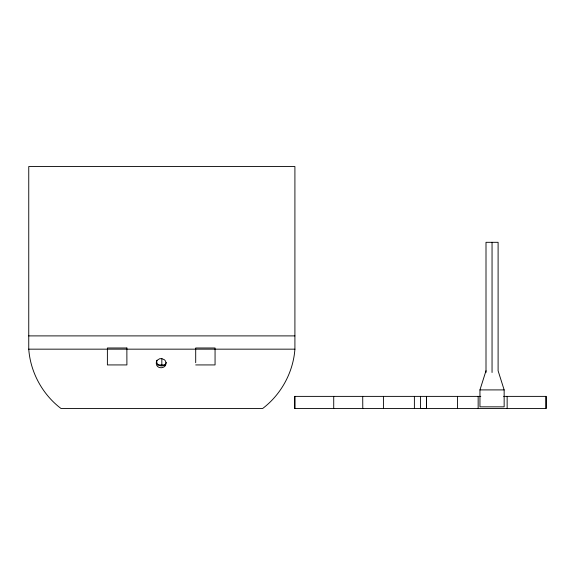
<?xml version="1.0" encoding="UTF-8"?>
<svg xmlns="http://www.w3.org/2000/svg" width="575" height="575" viewBox="0 0 575 575"><rect width="100%" height="100%" fill="white"/><g stroke="black" fill="none" stroke-linecap="round" stroke-linejoin="round"><path stroke-width="0.86" d="M294.91 349.162C293.221 372.32 281.175 394.457 262.674 408.48L60.986 408.48C42.485 394.457 30.439 372.32 28.75 349.162L28.75 166.52L294.91 166.52L294.91 349.162L28.75 349.162M156.817 360.295C155.315 366.138 165.039 368.474 166.254 362.394M486.004 370.767L479.952 389.908L479.952 406.848L504.153 406.848L504.153 389.908L498.101 370.767L498.101 242.312L486.004 242.312L486.004 372.507M422 408.48L425.888 408.48M421.137 408.48L422.014 408.473M28.75 335.893L294.91 335.893M157.449 364.931L165.111 364.931M195.701 364.931L215.057 364.931L215.057 347.99L195.701 347.99L195.701 362.696M479.952 389.908L504.153 389.908M480.786 396.383L294.608 396.383L294.608 408.48L546.25 408.48L546.25 396.383L503.628 396.383M161.827 358.627L164.385 359.749A4.801 4.665 -15.6 0 1 165.959 362.99C166.376 368.999 156.407 369.524 156.278 363.4A4.852 4.708 15.6 0 1 157.543 360.022L159.656 358.735L161.827 358.627L161.827 364.931M545.855 396.383L545.855 408.48M507.143 396.383L507.143 408.48M492.049 242.312L492.049 372.507M478.156 396.383L478.156 408.48M457.448 396.383L457.448 408.48M426.578 396.383L426.549 408.48M426.528 396.383L426.528 408.48M420.433 396.383L420.433 408.48M414.388 396.383L414.388 408.48M383.417 396.383L383.417 408.48M362.71 396.383L362.789 408.48M333.723 396.383L333.723 408.48M295.004 396.383L295.004 408.48M126.874 347.99L107.388 347.99L107.388 364.931L126.903 364.931L126.903 363.544A79.386 0.855 90 0 1 126.874 351.807L126.874 347.99"/></g></svg>
